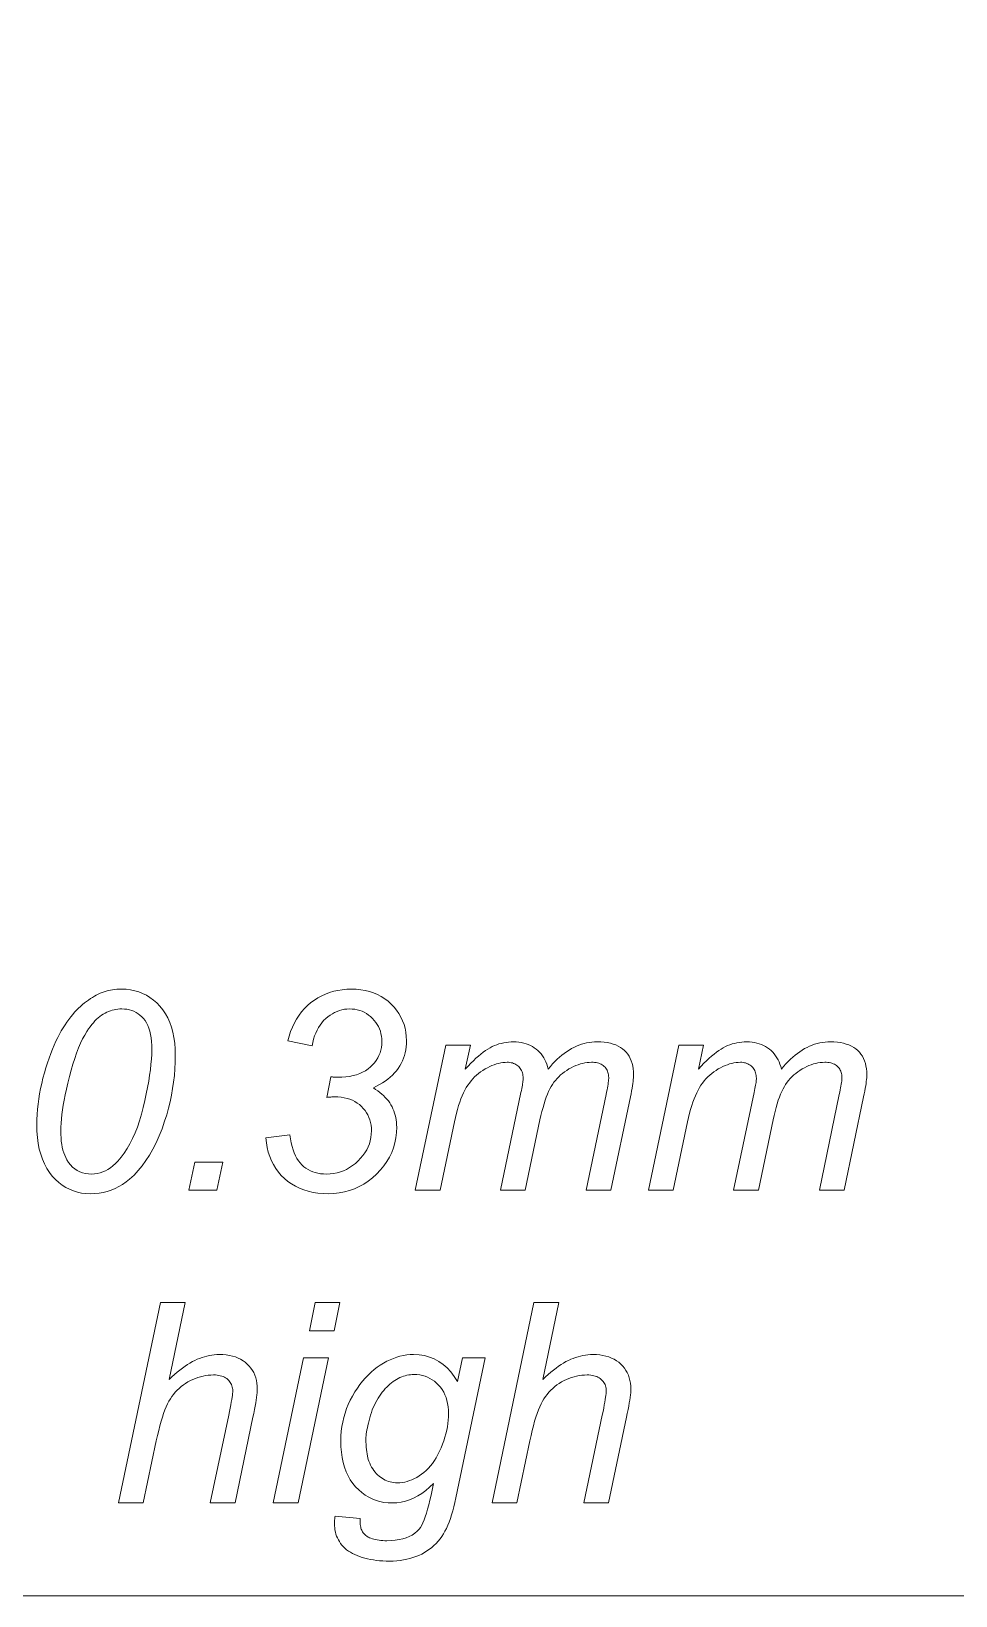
# Model space of a CAD drawing. Extents: x 0 to 420, y 0 to 594.
# Drawn here: x 214.65 to 228.49, y 240.49 to 263.92 of the extents above; entities that cross this region are included whole.
import ezdxf

# ---------------------------------------------------------------- set-up
doc = ezdxf.new("R2010")
doc.units = 0

msp = doc.modelspace()

# ---------------------------------------------------------------- linework, layer by layer
at = {"lineweight": 13}
msp.add_lwpolyline([(168.334, 299.447), (183.477, 240.492), (245.188, 240.492)], dxfattribs=at)
for points in [[(214.736, 247.546), (214.737, 247.622), (214.74, 247.699), (214.746, 247.776), (214.754, 247.853), (214.764, 247.93), (214.777, 248.007), (214.792, 248.085), (214.809, 248.163), (214.828, 248.241), (214.849, 248.32), (214.872, 248.397), (214.896, 248.471), (214.92, 248.541), (214.944, 248.609), (214.969, 248.673), (214.995, 248.734), (215.021, 248.793), (215.048, 248.848), (215.075, 248.899), (215.102, 248.948), (215.13, 248.994), (215.158, 249.038), (215.187, 249.08), (215.215, 249.12), (215.244, 249.158), (215.273, 249.194), (215.302, 249.227), (215.331, 249.259), (215.361, 249.289), (215.391, 249.316), (215.421, 249.342), (215.45, 249.367), (215.48, 249.39), (215.509, 249.411), (215.539, 249.432), (215.568, 249.451), (215.597, 249.468), (215.626, 249.484), (215.656, 249.499), (215.684, 249.512), (215.714, 249.524), (215.743, 249.534), (215.774, 249.544), (215.805, 249.552), (215.837, 249.559), (215.869, 249.564), (215.902, 249.569), (215.936, 249.572), (215.97, 249.574), (216.005, 249.574), (216.072, 249.572), (216.138, 249.564), (216.201, 249.551), (216.262, 249.533), (216.32, 249.51), (216.376, 249.482), (216.43, 249.449), (216.482, 249.41), (216.531, 249.367), (216.579, 249.318), (216.622, 249.265), (216.662, 249.207), (216.696, 249.144), (216.726, 249.077), (216.751, 249.006), (216.772, 248.93), (216.788, 248.849), (216.8, 248.764), (216.807, 248.674), (216.809, 248.58), (216.807, 248.48), (216.803, 248.381), (216.795, 248.282), (216.783, 248.183), (216.769, 248.085), (216.751, 247.987), (216.731, 247.888), (216.707, 247.791), (216.68, 247.693), (216.649, 247.595), (216.61, 247.483), (216.568, 247.376), (216.523, 247.275), (216.475, 247.18), (216.424, 247.09), (216.37, 247.007), (216.314, 246.929), (216.254, 246.857), (216.191, 246.79), (216.125, 246.73), (216.073, 246.688), (216.019, 246.651), (215.964, 246.618), (215.908, 246.59), (215.85, 246.565), (215.79, 246.546), (215.729, 246.53), (215.667, 246.519), (215.603, 246.513), (215.538, 246.511), (215.472, 246.513), (215.407, 246.521), (215.345, 246.535), (215.285, 246.553), (215.227, 246.577), (215.171, 246.606), (215.117, 246.641), (215.065, 246.68), (215.016, 246.725), (214.968, 246.776), (214.924, 246.831), (214.885, 246.891), (214.85, 246.956), (214.82, 247.026), (214.794, 247.101), (214.773, 247.18), (214.757, 247.265), (214.745, 247.354), (214.738, 247.448)], [(218.164, 247.348), (218.524, 247.393), (218.533, 247.331), (218.544, 247.274), (218.557, 247.22), (218.572, 247.169), (218.59, 247.122), (218.609, 247.079), (218.63, 247.039), (218.653, 247.003), (218.678, 246.971), (218.705, 246.941), (218.734, 246.916), (218.764, 246.893), (218.797, 246.872), (218.831, 246.854), (218.867, 246.839), (218.904, 246.827), (218.944, 246.818), (218.985, 246.811), (219.028, 246.807), (219.072, 246.805), (219.126, 246.807), (219.179, 246.813), (219.23, 246.823), (219.28, 246.837), (219.328, 246.855), (219.374, 246.876), (219.419, 246.902), (219.463, 246.931), (219.505, 246.965), (219.546, 247.002), (219.584, 247.042), (219.618, 247.083), (219.648, 247.125), (219.674, 247.168), (219.696, 247.213), (219.714, 247.258), (219.728, 247.305), (219.737, 247.353), (219.743, 247.402), (219.745, 247.452), (219.744, 247.495), (219.739, 247.537), (219.732, 247.578), (219.722, 247.617), (219.708, 247.654), (219.692, 247.69), (219.672, 247.724), (219.65, 247.757), (219.624, 247.788), (219.596, 247.817), (219.565, 247.845), (219.532, 247.869), (219.497, 247.891), (219.46, 247.91), (219.421, 247.926), (219.38, 247.939), (219.337, 247.949), (219.292, 247.956), (219.244, 247.96), (219.195, 247.962), (219.189, 247.962), (219.181, 247.961), (219.172, 247.961), (219.162, 247.96), (219.151, 247.96), (219.139, 247.959), (219.125, 247.958), (219.11, 247.956), (219.094, 247.955), (219.076, 247.953), (219.14, 248.262), (219.15, 248.261), (219.161, 248.259), (219.171, 248.258), (219.182, 248.257), (219.192, 248.256), (219.202, 248.256), (219.212, 248.255), (219.222, 248.255), (219.232, 248.254), (219.242, 248.254), (219.304, 248.256), (219.363, 248.26), (219.419, 248.268), (219.472, 248.279), (219.523, 248.293), (219.57, 248.31), (219.614, 248.33), (219.656, 248.353), (219.694, 248.379), (219.73, 248.409), (219.763, 248.44), (219.792, 248.473), (219.817, 248.508), (219.839, 248.544), (219.858, 248.581), (219.874, 248.62), (219.886, 248.66), (219.894, 248.701), (219.899, 248.744), (219.901, 248.788), (219.9, 248.829), (219.895, 248.868), (219.888, 248.906), (219.879, 248.943), (219.866, 248.979), (219.851, 249.013), (219.832, 249.046), (219.811, 249.077), (219.787, 249.107), (219.761, 249.136), (219.732, 249.163), (219.702, 249.187), (219.671, 249.208), (219.639, 249.227), (219.605, 249.242), (219.57, 249.255), (219.534, 249.265), (219.497, 249.272), (219.458, 249.276), (219.418, 249.277), (219.379, 249.276), (219.34, 249.272), (219.303, 249.264), (219.266, 249.254), (219.23, 249.241), (219.194, 249.226), (219.16, 249.207), (219.126, 249.185), (219.093, 249.161), (219.061, 249.133), (219.03, 249.103), (219.002, 249.071), (218.976, 249.036), (218.952, 248.999), (218.931, 248.959), (218.912, 248.917), (218.895, 248.873), (218.88, 248.826), (218.867, 248.777), (218.857, 248.725), (218.493, 248.799), (218.513, 248.871), (218.536, 248.94), (218.562, 249.006), (218.592, 249.068), (218.625, 249.127), (218.661, 249.183), (218.7, 249.235), (218.743, 249.284), (218.789, 249.329), (218.839, 249.372), (218.891, 249.41), (218.945, 249.445), (219.001, 249.475), (219.059, 249.501), (219.118, 249.524), (219.18, 249.542), (219.243, 249.556), (219.308, 249.566), (219.376, 249.572), (219.445, 249.574), (219.517, 249.572), (219.586, 249.565), (219.653, 249.554), (219.717, 249.538), (219.778, 249.518), (219.836, 249.494), (219.892, 249.465), (219.944, 249.431), (219.994, 249.393), (220.041, 249.351), (220.085, 249.305), (220.123, 249.258), (220.158, 249.208), (220.187, 249.156), (220.212, 249.102), (220.233, 249.047), (220.249, 248.989), (220.26, 248.929), (220.267, 248.867), (220.269, 248.803), (220.268, 248.756), (220.264, 248.71), (220.258, 248.666), (220.25, 248.622), (220.238, 248.58), (220.225, 248.54), (220.209, 248.5), (220.19, 248.462), (220.169, 248.424), (220.146, 248.388), (220.12, 248.353), (220.091, 248.32), (220.06, 248.288), (220.027, 248.256), (219.991, 248.226), (219.952, 248.198), (219.912, 248.17), (219.868, 248.144), (219.822, 248.119), (219.774, 248.095), (219.808, 248.073), (219.841, 248.051), (219.872, 248.028), (219.901, 248.004), (219.928, 247.98), (219.953, 247.954), (219.977, 247.927), (219.999, 247.9), (220.019, 247.872), (220.037, 247.843), (220.054, 247.813), (220.068, 247.782), (220.081, 247.751), (220.093, 247.718), (220.102, 247.685), (220.11, 247.651), (220.116, 247.616), (220.121, 247.58), (220.123, 247.543), (220.124, 247.505), (220.121, 247.426), (220.112, 247.348), (220.097, 247.273), (220.076, 247.2), (220.049, 247.129), (220.015, 247.06), (219.976, 246.994), (219.931, 246.929), (219.88, 246.867), (219.822, 246.806), (219.761, 246.75), (219.697, 246.7), (219.631, 246.656), (219.562, 246.617), (219.491, 246.585), (219.418, 246.558), (219.342, 246.537), (219.264, 246.523), (219.184, 246.514), (219.101, 246.511), (219.021, 246.513), (218.944, 246.52), (218.871, 246.531), (218.8, 246.547), (218.733, 246.568), (218.669, 246.593), (218.607, 246.623), (218.549, 246.657), (218.495, 246.696), (218.443, 246.739), (218.395, 246.786), (218.352, 246.836), (218.313, 246.89), (218.278, 246.946), (218.248, 247.005), (218.222, 247.068), (218.201, 247.133), (218.184, 247.202), (218.172, 247.273)], [(215.094, 247.452), (215.095, 247.398), (215.098, 247.346), (215.102, 247.297), (215.109, 247.25), (215.117, 247.206), (215.127, 247.164), (215.139, 247.124), (215.153, 247.087), (215.169, 247.053), (215.186, 247.02), (215.212, 246.979), (215.241, 246.943), (215.272, 246.911), (215.305, 246.883), (215.341, 246.859), (215.379, 246.84), (215.42, 246.825), (215.463, 246.814), (215.509, 246.808), (215.557, 246.805), (215.599, 246.807), (215.641, 246.813), (215.682, 246.823), (215.722, 246.837), (215.762, 246.854), (215.8, 246.875), (215.838, 246.901), (215.875, 246.93), (215.912, 246.963), (215.947, 247), (215.997, 247.057), (216.044, 247.12), (216.088, 247.187), (216.13, 247.26), (216.17, 247.338), (216.207, 247.421), (216.241, 247.509), (216.273, 247.602), (216.302, 247.7), (216.329, 247.803), (216.353, 247.907), (216.375, 248.007), (216.394, 248.103), (216.411, 248.195), (216.425, 248.284), (216.436, 248.368), (216.445, 248.449), (216.452, 248.526), (216.456, 248.599), (216.457, 248.668), (216.456, 248.73), (216.452, 248.79), (216.446, 248.845), (216.437, 248.897), (216.426, 248.946), (216.412, 248.991), (216.396, 249.032), (216.378, 249.07), (216.357, 249.104), (216.333, 249.134), (216.308, 249.161), (216.28, 249.186), (216.252, 249.207), (216.221, 249.226), (216.19, 249.242), (216.156, 249.255), (216.121, 249.265), (216.085, 249.272), (216.046, 249.276), (216.007, 249.277), (215.977, 249.277), (215.949, 249.274), (215.92, 249.271), (215.892, 249.265), (215.864, 249.259), (215.837, 249.25), (215.81, 249.24), (215.783, 249.229), (215.757, 249.216), (215.731, 249.202), (215.706, 249.186), (215.681, 249.167), (215.656, 249.147), (215.631, 249.124), (215.606, 249.099), (215.582, 249.072), (215.558, 249.043), (215.534, 249.011), (215.51, 248.978), (215.487, 248.942), (215.454, 248.887), (215.422, 248.828), (215.391, 248.763), (215.361, 248.693), (215.332, 248.617), (215.303, 248.537), (215.276, 248.452), (215.249, 248.361), (215.223, 248.265), (215.198, 248.164), (215.179, 248.078), (215.161, 247.994), (215.145, 247.914), (215.132, 247.838), (215.12, 247.765), (215.111, 247.696), (215.103, 247.63), (215.098, 247.567), (215.095, 247.508)], [(220.402, 246.562), (220.857, 248.735), (221.227, 248.735), (221.151, 248.377), (221.192, 248.422), (221.232, 248.464), (221.271, 248.503), (221.31, 248.539), (221.347, 248.572), (221.384, 248.603), (221.419, 248.631), (221.454, 248.655), (221.488, 248.677), (221.521, 248.696), (221.554, 248.713), (221.587, 248.728), (221.621, 248.741), (221.655, 248.753), (221.69, 248.762), (221.726, 248.77), (221.762, 248.776), (221.799, 248.781), (221.836, 248.783), (221.874, 248.784), (221.914, 248.783), (221.952, 248.78), (221.989, 248.775), (222.025, 248.767), (222.06, 248.757), (222.093, 248.746), (222.125, 248.732), (222.155, 248.715), (222.184, 248.697), (222.212, 248.677), (222.239, 248.654), (222.263, 248.63), (222.286, 248.605), (222.306, 248.577), (222.325, 248.548), (222.342, 248.517), (222.357, 248.485), (222.371, 248.451), (222.382, 248.415), (222.391, 248.377), (222.425, 248.417), (222.458, 248.455), (222.492, 248.491), (222.527, 248.524), (222.562, 248.556), (222.597, 248.585), (222.632, 248.613), (222.668, 248.638), (222.704, 248.662), (222.74, 248.683), (222.777, 248.702), (222.814, 248.719), (222.852, 248.735), (222.89, 248.748), (222.928, 248.759), (222.967, 248.768), (223.006, 248.775), (223.046, 248.78), (223.086, 248.783), (223.126, 248.784), (223.179, 248.783), (223.23, 248.779), (223.277, 248.773), (223.322, 248.764), (223.364, 248.752), (223.404, 248.738), (223.44, 248.721), (223.474, 248.702), (223.506, 248.68), (223.534, 248.655), (223.56, 248.629), (223.583, 248.6), (223.604, 248.569), (223.621, 248.536), (223.636, 248.5), (223.649, 248.463), (223.658, 248.424), (223.665, 248.382), (223.669, 248.339), (223.67, 248.293), (223.67, 248.272), (223.669, 248.248), (223.666, 248.221), (223.663, 248.192), (223.659, 248.16), (223.653, 248.126), (223.647, 248.089), (223.64, 248.049), (223.632, 248.007), (223.623, 247.962), (223.331, 246.562), (222.96, 246.562), (223.259, 247.998), (223.266, 248.033), (223.273, 248.065), (223.279, 248.095), (223.284, 248.123), (223.288, 248.149), (223.292, 248.174), (223.294, 248.196), (223.296, 248.216), (223.298, 248.234), (223.298, 248.25), (223.297, 248.271), (223.295, 248.291), (223.292, 248.31), (223.287, 248.328), (223.281, 248.345), (223.274, 248.362), (223.265, 248.377), (223.255, 248.392), (223.243, 248.405), (223.23, 248.418), (223.216, 248.43), (223.201, 248.44), (223.185, 248.449), (223.168, 248.457), (223.149, 248.464), (223.13, 248.47), (223.109, 248.474), (223.087, 248.477), (223.064, 248.479), (223.04, 248.479), (223.007, 248.478), (222.974, 248.475), (222.94, 248.47), (222.907, 248.463), (222.873, 248.454), (222.839, 248.443), (222.805, 248.43), (222.771, 248.415), (222.737, 248.398), (222.702, 248.379), (222.669, 248.358), (222.637, 248.336), (222.606, 248.313), (222.577, 248.289), (222.55, 248.263), (222.524, 248.236), (222.499, 248.208), (222.477, 248.179), (222.455, 248.148), (222.435, 248.116), (222.417, 248.082), (222.398, 248.044), (222.38, 248.003), (222.363, 247.958), (222.346, 247.91), (222.33, 247.858), (222.314, 247.803), (222.298, 247.744), (222.283, 247.682), (222.269, 247.616), (222.048, 246.562), (221.677, 246.562), (221.984, 248.029), (221.99, 248.058), (221.996, 248.085), (222.001, 248.111), (222.005, 248.135), (222.009, 248.157), (222.012, 248.177), (222.014, 248.196), (222.016, 248.213), (222.017, 248.228), (222.017, 248.242), (222.016, 248.263), (222.014, 248.283), (222.011, 248.302), (222.006, 248.321), (222, 248.338), (221.993, 248.355), (221.984, 248.371), (221.974, 248.386), (221.963, 248.4), (221.95, 248.414), (221.937, 248.426), (221.922, 248.437), (221.907, 248.447), (221.891, 248.456), (221.874, 248.463), (221.856, 248.469), (221.838, 248.473), (221.818, 248.477), (221.798, 248.479), (221.778, 248.479), (221.746, 248.478), (221.714, 248.475), (221.682, 248.47), (221.649, 248.463), (221.616, 248.454), (221.583, 248.443), (221.549, 248.43), (221.516, 248.415), (221.481, 248.398), (221.447, 248.379), (221.413, 248.358), (221.38, 248.336), (221.349, 248.312), (221.319, 248.286), (221.29, 248.259), (221.263, 248.23), (221.237, 248.2), (221.212, 248.168), (221.188, 248.135), (221.166, 248.1), (221.144, 248.062), (221.124, 248.022), (221.104, 247.979), (221.085, 247.932), (221.067, 247.883), (221.049, 247.83), (221.033, 247.774), (221.017, 247.716), (221.002, 247.654), (220.988, 247.589), (220.773, 246.562)], [(223.893, 246.562), (224.348, 248.735), (224.718, 248.735), (224.642, 248.377), (224.683, 248.422), (224.723, 248.464), (224.763, 248.503), (224.801, 248.539), (224.838, 248.572), (224.875, 248.603), (224.91, 248.631), (224.945, 248.655), (224.979, 248.677), (225.012, 248.696), (225.045, 248.713), (225.078, 248.728), (225.112, 248.741), (225.146, 248.753), (225.181, 248.762), (225.217, 248.77), (225.253, 248.776), (225.29, 248.781), (225.327, 248.783), (225.365, 248.784), (225.405, 248.783), (225.443, 248.78), (225.48, 248.775), (225.516, 248.767), (225.551, 248.757), (225.584, 248.746), (225.616, 248.732), (225.646, 248.715), (225.676, 248.697), (225.704, 248.677), (225.73, 248.654), (225.754, 248.63), (225.777, 248.605), (225.797, 248.577), (225.816, 248.548), (225.833, 248.517), (225.848, 248.485), (225.862, 248.451), (225.873, 248.415), (225.883, 248.377), (225.916, 248.417), (225.95, 248.455), (225.984, 248.491), (226.018, 248.524), (226.053, 248.556), (226.088, 248.585), (226.123, 248.613), (226.159, 248.638), (226.195, 248.662), (226.231, 248.683), (226.268, 248.702), (226.306, 248.719), (226.343, 248.735), (226.381, 248.748), (226.419, 248.759), (226.458, 248.768), (226.497, 248.775), (226.537, 248.78), (226.577, 248.783), (226.617, 248.784), (226.67, 248.783), (226.721, 248.779), (226.768, 248.773), (226.813, 248.764), (226.855, 248.752), (226.895, 248.738), (226.932, 248.721), (226.966, 248.702), (226.997, 248.68), (227.025, 248.655), (227.051, 248.629), (227.074, 248.6), (227.095, 248.569), (227.113, 248.536), (227.128, 248.5), (227.14, 248.463), (227.149, 248.424), (227.156, 248.382), (227.16, 248.339), (227.162, 248.293), (227.161, 248.272), (227.16, 248.248), (227.157, 248.221), (227.154, 248.192), (227.15, 248.16), (227.145, 248.126), (227.138, 248.089), (227.131, 248.049), (227.123, 248.007), (227.114, 247.962), (226.822, 246.562), (226.451, 246.562), (226.75, 247.998), (226.758, 248.033), (226.764, 248.065), (226.77, 248.095), (226.775, 248.123), (226.779, 248.149), (226.783, 248.174), (226.786, 248.196), (226.788, 248.216), (226.789, 248.234), (226.789, 248.25), (226.788, 248.271), (226.786, 248.291), (226.783, 248.31), (226.778, 248.328), (226.772, 248.345), (226.765, 248.362), (226.756, 248.377), (226.746, 248.392), (226.734, 248.405), (226.722, 248.418), (226.708, 248.43), (226.692, 248.44), (226.676, 248.449), (226.659, 248.457), (226.64, 248.464), (226.621, 248.47), (226.6, 248.474), (226.578, 248.477), (226.555, 248.479), (226.531, 248.479), (226.498, 248.478), (226.465, 248.475), (226.431, 248.47), (226.398, 248.463), (226.364, 248.454), (226.33, 248.443), (226.296, 248.43), (226.262, 248.415), (226.228, 248.398), (226.194, 248.379), (226.16, 248.358), (226.128, 248.336), (226.097, 248.313), (226.068, 248.289), (226.041, 248.263), (226.015, 248.236), (225.991, 248.208), (225.968, 248.179), (225.946, 248.148), (225.927, 248.116), (225.908, 248.082), (225.889, 248.044), (225.872, 248.003), (225.854, 247.958), (225.837, 247.91), (225.821, 247.858), (225.805, 247.803), (225.789, 247.744), (225.774, 247.682), (225.76, 247.616), (225.539, 246.562), (225.168, 246.562), (225.475, 248.029), (225.482, 248.058), (225.487, 248.085), (225.492, 248.111), (225.496, 248.135), (225.5, 248.157), (225.503, 248.177), (225.505, 248.196), (225.507, 248.213), (225.508, 248.228), (225.508, 248.242), (225.507, 248.263), (225.505, 248.283), (225.502, 248.302), (225.497, 248.321), (225.491, 248.338), (225.484, 248.355), (225.475, 248.371), (225.466, 248.386), (225.454, 248.4), (225.442, 248.414), (225.428, 248.426), (225.413, 248.437), (225.398, 248.447), (225.382, 248.456), (225.365, 248.463), (225.347, 248.469), (225.329, 248.473), (225.31, 248.477), (225.29, 248.479), (225.269, 248.479), (225.237, 248.478), (225.205, 248.475), (225.173, 248.47), (225.14, 248.463), (225.107, 248.454), (225.074, 248.443), (225.041, 248.43), (225.007, 248.415), (224.973, 248.398), (224.938, 248.379), (224.904, 248.358), (224.872, 248.336), (224.84, 248.312), (224.81, 248.286), (224.781, 248.259), (224.754, 248.23), (224.728, 248.2), (224.703, 248.168), (224.679, 248.135), (224.657, 248.1), (224.635, 248.062), (224.615, 248.022), (224.595, 247.979), (224.576, 247.932), (224.558, 247.883), (224.541, 247.83), (224.524, 247.774), (224.508, 247.716), (224.493, 247.654), (224.479, 247.589), (224.264, 246.562)], [(217.011, 246.562), (217.099, 246.981), (217.519, 246.981), (217.429, 246.562)], [(215.96, 241.88), (216.586, 244.88), (216.956, 244.88), (216.717, 243.728), (216.758, 243.767), (216.798, 243.803), (216.838, 243.838), (216.878, 243.87), (216.916, 243.9), (216.955, 243.927), (216.992, 243.953), (217.029, 243.976), (217.066, 243.997), (217.102, 244.015), (217.137, 244.032), (217.173, 244.046), (217.209, 244.06), (217.246, 244.071), (217.282, 244.08), (217.319, 244.088), (217.356, 244.094), (217.393, 244.099), (217.43, 244.101), (217.468, 244.102), (217.521, 244.101), (217.571, 244.096), (217.619, 244.089), (217.665, 244.079), (217.708, 244.067), (217.749, 244.051), (217.787, 244.032), (217.823, 244.011), (217.856, 243.987), (217.887, 243.96), (217.916, 243.931), (217.941, 243.899), (217.964, 243.866), (217.983, 243.832), (217.999, 243.795), (218.013, 243.756), (218.023, 243.716), (218.031, 243.674), (218.035, 243.63), (218.037, 243.584), (218.036, 243.56), (218.034, 243.531), (218.031, 243.498), (218.026, 243.462), (218.02, 243.422), (218.013, 243.378), (218.005, 243.33), (217.995, 243.278), (217.984, 243.222), (217.971, 243.163), (217.703, 241.88), (217.333, 241.88), (217.609, 243.196), (217.62, 243.251), (217.63, 243.302), (217.639, 243.348), (217.647, 243.391), (217.654, 243.429), (217.659, 243.463), (217.663, 243.492), (217.666, 243.518), (217.668, 243.539), (217.668, 243.556), (217.668, 243.577), (217.665, 243.597), (217.662, 243.616), (217.657, 243.635), (217.65, 243.652), (217.642, 243.669), (217.632, 243.686), (217.621, 243.701), (217.609, 243.716), (217.595, 243.73), (217.579, 243.743), (217.563, 243.754), (217.545, 243.764), (217.525, 243.773), (217.505, 243.78), (217.483, 243.786), (217.459, 243.791), (217.435, 243.795), (217.409, 243.797), (217.382, 243.797), (217.342, 243.796), (217.302, 243.793), (217.263, 243.788), (217.224, 243.78), (217.186, 243.771), (217.148, 243.759), (217.11, 243.746), (217.073, 243.73), (217.036, 243.712), (216.999, 243.692), (216.964, 243.67), (216.93, 243.647), (216.897, 243.622), (216.866, 243.595), (216.837, 243.567), (216.809, 243.537), (216.783, 243.506), (216.758, 243.473), (216.735, 243.439), (216.714, 243.403), (216.693, 243.364), (216.673, 243.321), (216.653, 243.273), (216.634, 243.221), (216.615, 243.164), (216.596, 243.103), (216.578, 243.037), (216.56, 242.967), (216.542, 242.892), (216.524, 242.813), (216.33, 241.88)], [(218.816, 244.46), (218.904, 244.88), (219.273, 244.88), (219.185, 244.46)], [(221.552, 241.88), (222.179, 244.88), (222.549, 244.88), (222.31, 243.728), (222.351, 243.767), (222.391, 243.803), (222.431, 243.838), (222.47, 243.87), (222.509, 243.9), (222.547, 243.927), (222.585, 243.953), (222.622, 243.976), (222.658, 243.997), (222.694, 244.015), (222.73, 244.032), (222.766, 244.046), (222.802, 244.06), (222.838, 244.071), (222.875, 244.08), (222.912, 244.088), (222.949, 244.094), (222.986, 244.099), (223.023, 244.101), (223.061, 244.102), (223.113, 244.101), (223.164, 244.096), (223.212, 244.089), (223.257, 244.079), (223.301, 244.067), (223.341, 244.051), (223.38, 244.032), (223.416, 244.011), (223.449, 243.987), (223.48, 243.96), (223.508, 243.931), (223.534, 243.899), (223.556, 243.866), (223.576, 243.832), (223.592, 243.795), (223.606, 243.756), (223.616, 243.716), (223.624, 243.674), (223.628, 243.63), (223.63, 243.584), (223.629, 243.56), (223.627, 243.531), (223.624, 243.498), (223.619, 243.462), (223.613, 243.422), (223.606, 243.378), (223.597, 243.33), (223.588, 243.278), (223.576, 243.222), (223.564, 243.163), (223.296, 241.88), (222.926, 241.88), (223.202, 243.196), (223.213, 243.251), (223.223, 243.302), (223.232, 243.348), (223.24, 243.391), (223.246, 243.429), (223.252, 243.463), (223.256, 243.492), (223.259, 243.518), (223.261, 243.539), (223.261, 243.556), (223.26, 243.577), (223.258, 243.597), (223.255, 243.616), (223.249, 243.635), (223.243, 243.652), (223.235, 243.669), (223.225, 243.686), (223.214, 243.701), (223.201, 243.716), (223.187, 243.73), (223.172, 243.743), (223.155, 243.754), (223.137, 243.764), (223.118, 243.773), (223.097, 243.78), (223.076, 243.786), (223.052, 243.791), (223.028, 243.795), (223.002, 243.797), (222.975, 243.797), (222.935, 243.796), (222.895, 243.793), (222.856, 243.788), (222.817, 243.78), (222.779, 243.771), (222.741, 243.759), (222.703, 243.746), (222.666, 243.73), (222.629, 243.712), (222.592, 243.692), (222.556, 243.67), (222.522, 243.647), (222.49, 243.622), (222.459, 243.595), (222.43, 243.567), (222.402, 243.537), (222.376, 243.506), (222.351, 243.473), (222.328, 243.439), (222.307, 243.403), (222.286, 243.364), (222.266, 243.321), (222.246, 243.273), (222.227, 243.221), (222.208, 243.164), (222.189, 243.103), (222.17, 243.037), (222.152, 242.967), (222.135, 242.892), (222.117, 242.813), (221.923, 241.88)], [(219.201, 241.683), (219.576, 241.649), (219.575, 241.624), (219.576, 241.6), (219.577, 241.578), (219.579, 241.557), (219.581, 241.538), (219.585, 241.519), (219.589, 241.502), (219.594, 241.486), (219.6, 241.472), (219.606, 241.458), (219.614, 241.446), (219.622, 241.434), (219.631, 241.423), (219.641, 241.412), (219.651, 241.402), (219.663, 241.392), (219.675, 241.383), (219.688, 241.375), (219.702, 241.367), (219.717, 241.36), (219.737, 241.351), (219.759, 241.344), (219.782, 241.337), (219.807, 241.331), (219.832, 241.326), (219.859, 241.322), (219.886, 241.319), (219.915, 241.317), (219.945, 241.315), (219.977, 241.315), (220.042, 241.317), (220.103, 241.322), (220.161, 241.331), (220.215, 241.343), (220.265, 241.358), (220.312, 241.378), (220.354, 241.4), (220.393, 241.426), (220.428, 241.456), (220.46, 241.489), (220.479, 241.515), (220.498, 241.547), (220.516, 241.584), (220.534, 241.626), (220.552, 241.674), (220.57, 241.728), (220.587, 241.787), (220.604, 241.851), (220.621, 241.921), (220.638, 241.996), (220.675, 242.172), (220.616, 242.117), (220.558, 242.067), (220.498, 242.023), (220.438, 241.985), (220.377, 241.953), (220.315, 241.927), (220.253, 241.906), (220.189, 241.891), (220.125, 241.883), (220.061, 241.88), (219.996, 241.882), (219.933, 241.889), (219.873, 241.902), (219.814, 241.919), (219.758, 241.94), (219.704, 241.967), (219.652, 241.999), (219.602, 242.035), (219.555, 242.076), (219.509, 242.122), (219.467, 242.173), (219.429, 242.227), (219.396, 242.286), (219.367, 242.349), (219.343, 242.415), (219.323, 242.486), (219.307, 242.561), (219.296, 242.639), (219.289, 242.722), (219.287, 242.809), (219.289, 242.881), (219.294, 242.953), (219.303, 243.023), (219.315, 243.092), (219.331, 243.16), (219.35, 243.227), (219.373, 243.293), (219.399, 243.357), (219.429, 243.42), (219.462, 243.482), (219.498, 243.542), (219.535, 243.599), (219.573, 243.653), (219.613, 243.704), (219.654, 243.751), (219.696, 243.796), (219.74, 243.838), (219.785, 243.877), (219.831, 243.913), (219.878, 243.946), (219.927, 243.975), (219.976, 244.002), (220.025, 244.025), (220.074, 244.046), (220.124, 244.063), (220.173, 244.077), (220.224, 244.088), (220.274, 244.096), (220.325, 244.101), (220.376, 244.102), (220.459, 244.098), (220.539, 244.086), (220.615, 244.066), (220.686, 244.037), (220.754, 244.001), (220.818, 243.956), (220.878, 243.904), (220.934, 243.843), (220.986, 243.774), (221.035, 243.697), (221.108, 244.053), (221.448, 244.053), (221.01, 241.955), (220.995, 241.888), (220.98, 241.823), (220.963, 241.762), (220.946, 241.703), (220.927, 241.648), (220.908, 241.595), (220.888, 241.546), (220.867, 241.5), (220.845, 241.456), (220.822, 241.416), (220.798, 241.378), (220.772, 241.342), (220.744, 241.308), (220.714, 241.275), (220.682, 241.245), (220.649, 241.215), (220.614, 241.188), (220.577, 241.163), (220.538, 241.139), (220.498, 241.116), (220.455, 241.096), (220.412, 241.078), (220.367, 241.062), (220.321, 241.048), (220.274, 241.037), (220.225, 241.027), (220.175, 241.02), (220.124, 241.014), (220.071, 241.011), (220.018, 241.01), (219.966, 241.011), (219.916, 241.013), (219.867, 241.016), (219.82, 241.021), (219.774, 241.027), (219.729, 241.034), (219.687, 241.043), (219.645, 241.053), (219.605, 241.065), (219.566, 241.078), (219.53, 241.092), (219.495, 241.107), (219.461, 241.124), (219.43, 241.142), (219.401, 241.161), (219.374, 241.181), (219.349, 241.203), (219.325, 241.226), (219.304, 241.25), (219.284, 241.275), (219.266, 241.301), (219.25, 241.329), (219.237, 241.356), (219.224, 241.385), (219.214, 241.414), (219.206, 241.445), (219.199, 241.476), (219.195, 241.507), (219.192, 241.54), (219.191, 241.573), (219.191, 241.583), (219.191, 241.594), (219.192, 241.604), (219.193, 241.615), (219.193, 241.626), (219.195, 241.637), (219.196, 241.648), (219.197, 241.66), (219.199, 241.672)], [(218.276, 241.88), (218.73, 244.053), (219.101, 244.053), (218.647, 241.88)], [(219.664, 242.842), (219.664, 242.798), (219.665, 242.757), (219.667, 242.718), (219.67, 242.681), (219.674, 242.646), (219.679, 242.614), (219.685, 242.583), (219.691, 242.555), (219.698, 242.53), (219.707, 242.506), (219.719, 242.475), (219.733, 242.446), (219.748, 242.418), (219.764, 242.392), (219.781, 242.367), (219.799, 242.344), (219.818, 242.322), (219.838, 242.302), (219.859, 242.283), (219.882, 242.266), (219.905, 242.25), (219.928, 242.236), (219.952, 242.223), (219.977, 242.212), (220.002, 242.203), (220.027, 242.196), (220.053, 242.19), (220.08, 242.186), (220.107, 242.183), (220.134, 242.183), (220.171, 242.184), (220.207, 242.188), (220.243, 242.194), (220.28, 242.203), (220.316, 242.215), (220.352, 242.229), (220.388, 242.245), (220.424, 242.264), (220.46, 242.286), (220.496, 242.311), (220.532, 242.338), (220.566, 242.367), (220.598, 242.4), (220.63, 242.435), (220.659, 242.473), (220.688, 242.514), (220.715, 242.558), (220.741, 242.605), (220.765, 242.654), (220.788, 242.706), (220.809, 242.76), (220.828, 242.813), (220.845, 242.865), (220.859, 242.917), (220.872, 242.968), (220.882, 243.019), (220.89, 243.07), (220.895, 243.12), (220.898, 243.169), (220.9, 243.218), (220.898, 243.271), (220.894, 243.321), (220.886, 243.369), (220.876, 243.415), (220.863, 243.459), (220.846, 243.5), (220.827, 243.54), (220.805, 243.577), (220.779, 243.612), (220.751, 243.645), (220.721, 243.675), (220.689, 243.702), (220.656, 243.726), (220.621, 243.746), (220.585, 243.764), (220.548, 243.778), (220.509, 243.789), (220.469, 243.797), (220.427, 243.802), (220.384, 243.803), (220.357, 243.803), (220.33, 243.8), (220.304, 243.797), (220.277, 243.792), (220.251, 243.785), (220.225, 243.777), (220.199, 243.768), (220.173, 243.757), (220.147, 243.745), (220.122, 243.731), (220.097, 243.715), (220.072, 243.699), (220.047, 243.68), (220.023, 243.66), (219.999, 243.639), (219.976, 243.616), (219.953, 243.592), (219.93, 243.566), (219.908, 243.539), (219.886, 243.51), (219.864, 243.479), (219.844, 243.448), (219.825, 243.415), (219.807, 243.382), (219.789, 243.347), (219.773, 243.311), (219.758, 243.273), (219.745, 243.235), (219.732, 243.195), (219.72, 243.155), (219.709, 243.114), (219.7, 243.076), (219.691, 243.04), (219.684, 243.005), (219.678, 242.973), (219.673, 242.943), (219.669, 242.914), (219.666, 242.888), (219.664, 242.864)]]:
    msp.add_lwpolyline(points, close=True, dxfattribs=at)

doc.saveas('drawing.dxf')
